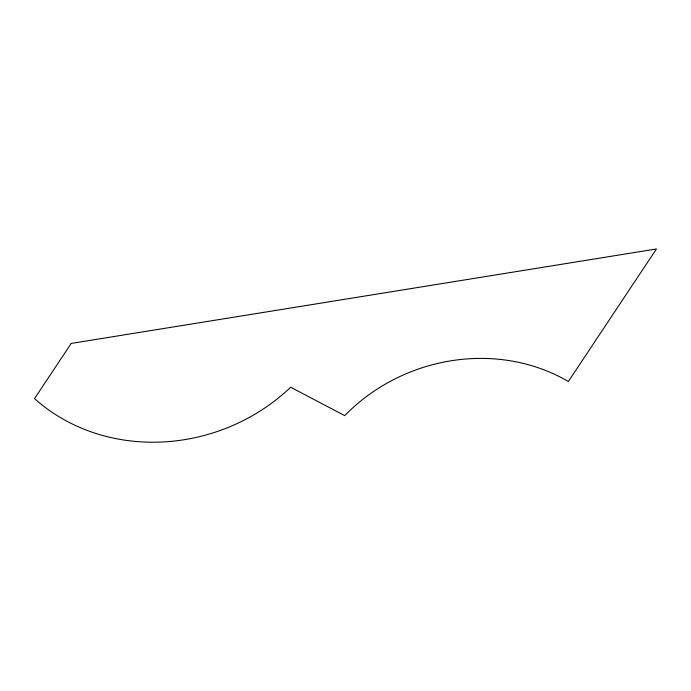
<?xml version="1.0" encoding="UTF-8"?>
<svg xmlns="http://www.w3.org/2000/svg" width="691" height="691" viewBox="0 0 691 691"><rect width="100%" height="100%" fill="white"/><g stroke="black" fill="none" stroke-linecap="round" stroke-linejoin="round"><path stroke-width="1.04" d="M71.199 343.436L34.55 398.577A182.597 164.398 -20 0 0 290.661 387.236L344.714 415.645A173.942 156.607 -20 0 1 568.339 381.518L656.45 248.967L71.199 343.436"/></g></svg>
